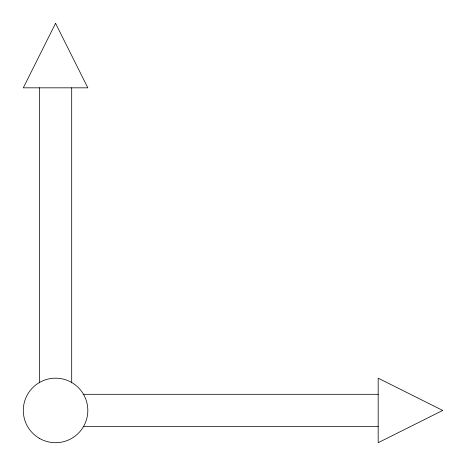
<?xml version="1.0" encoding="UTF-8"?>
<svg xmlns="http://www.w3.org/2000/svg" width="466" height="466" viewBox="0 0 466 466"><rect width="100%" height="100%" fill="white"/><g stroke="black" fill="none" stroke-linecap="round" stroke-linejoin="round"><path stroke-width="0.7" d="M83.175 394.306L378.176 394.306M83.175 426.571L378.176 426.571M71.694 87.824L71.694 382.825M39.429 87.824L39.429 382.825M55.559 23.3L23.3 87.824L87.824 87.824L55.559 23.3M442.7 410.441L378.176 442.7L378.176 378.176L442.7 410.441M39.429 438.378A32.259 32.259 0 0 0 87.824 410.441A32.259 32.259 0 0 0 39.429 382.499A32.259 32.259 0 0 0 39.429 438.378"/></g></svg>
